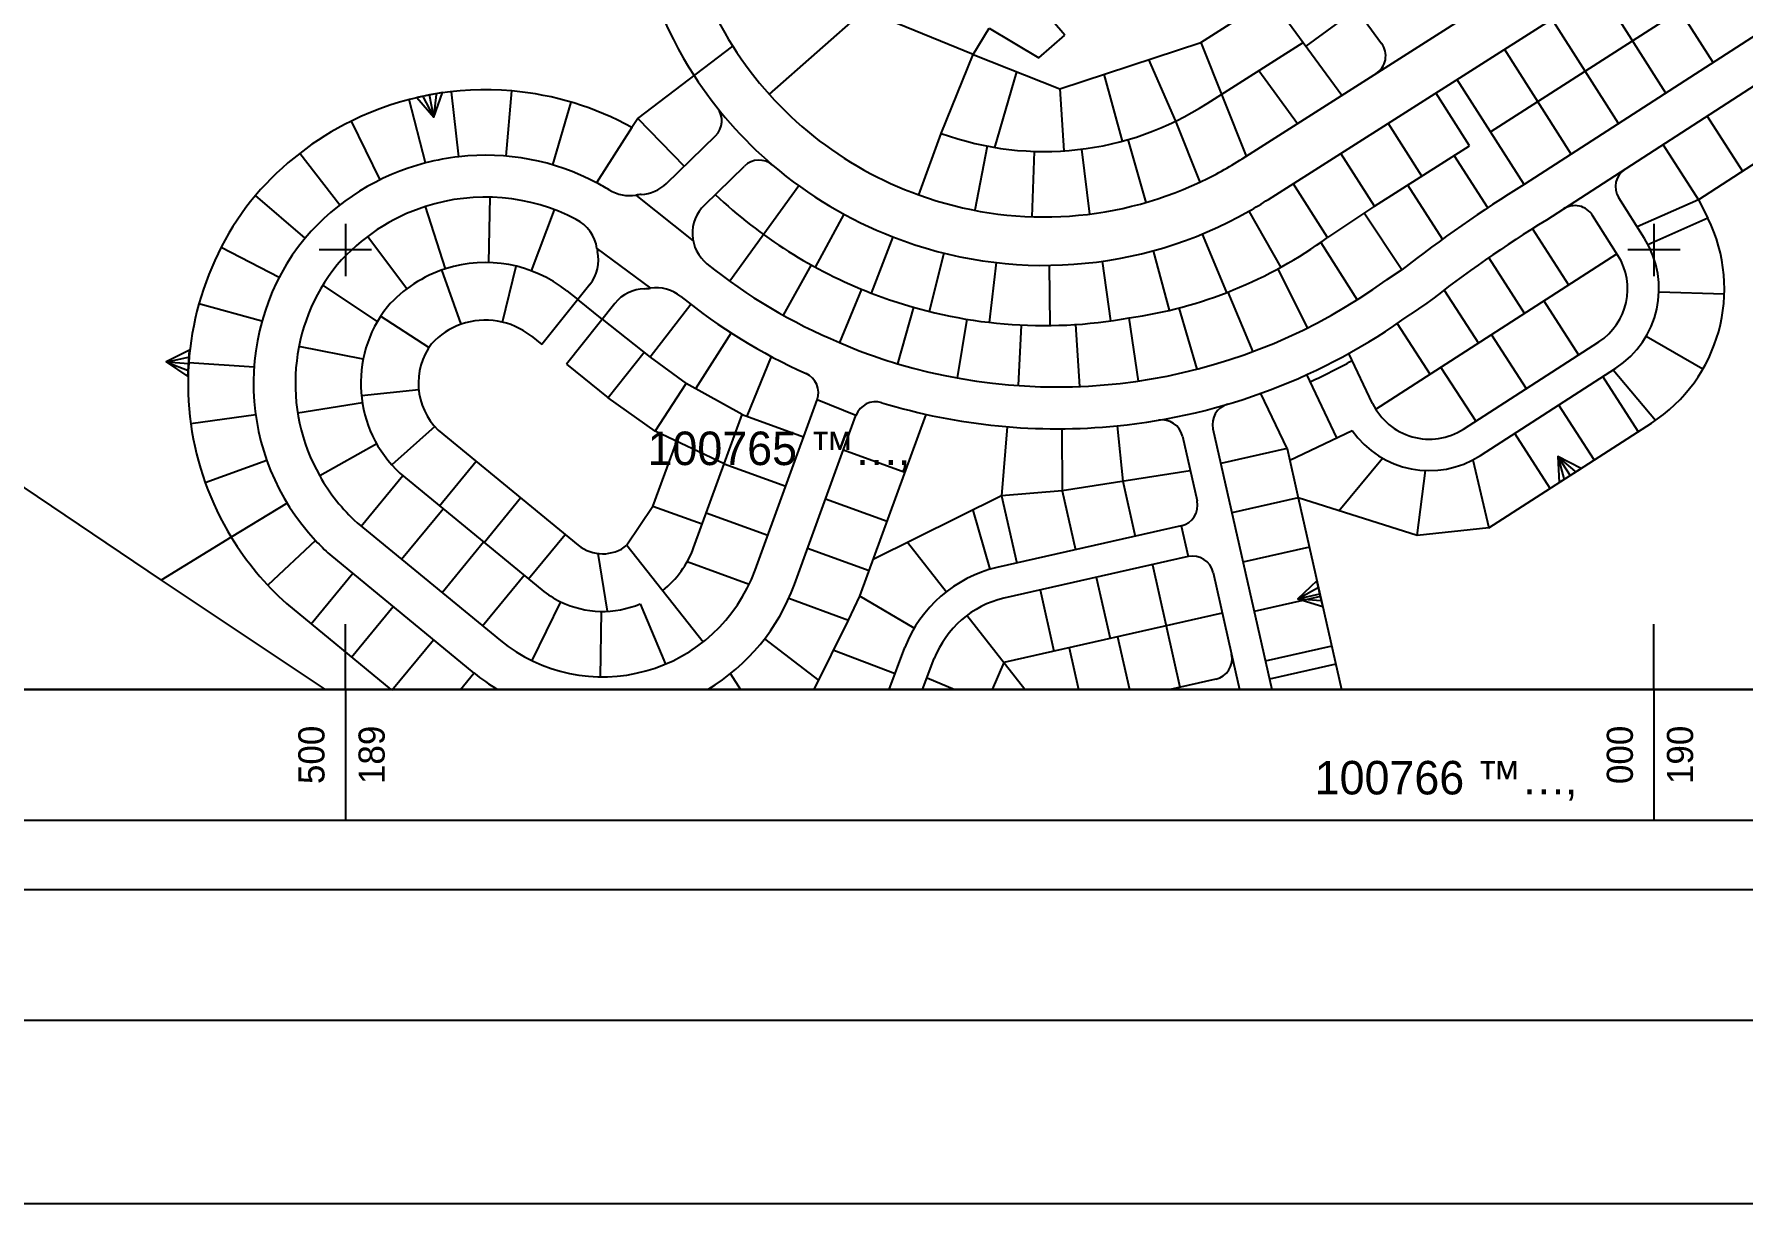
# Model space of a CAD drawing. Extents: x 271 to 16033, y -55852 to 2525.
# Drawn here: x 15997.78 to 16014.11, y -55799.97 to -55788.8 of the extents above; entities that cross this region are included whole.
import ezdxf
from ezdxf.enums import TextEntityAlignment as Align

# ---------------------------------------------------------------- set-up
doc = ezdxf.new("R2010")
doc.units = 0
doc.header["$MEASUREMENT"] = 0
for name, color, linetype in [('1601', 213, 'Continuous'), ('1620', 213, 'Continuous'), ('1802_MARM', 131, 'Continuous'), ('CONT', 8, 'Continuous'), ('GUSH_MARM', 173, 'Continuous'), ('TR_GILYON', 7, 'Continuous')]:
    doc.layers.add(name, color=color, linetype=linetype)
doc.styles.add('DCADTXTSTYLE9', font='HEBTXT')

# ---------------------------------------------------------------- blocks, each defined once
blk = doc.blocks.new('GUSHMARK')
at = {"color": 7, "linetype": 'Continuous'}
for p, q in [((-0.025, 0.772), (-0.262, 0.028)), ((0, 0.867), (0, 0)), ((0.023, 0.765), (0.24, 0.036))]:
    blk.add_line(p, q, dxfattribs=at)
at = {"color": 131, "linetype": 'Continuous'}
blk.add_lwpolyline([(0.501, 0), (0, 0.867), (-0.501, 0)], close=True, dxfattribs=at)
blk = doc.blocks.new('ANOT101')
at = {"color": 7, "linetype": 'Continuous', "ltscale": 0.079375}
blk.add_blockref('GUSHMARK', (0, 0), dxfattribs=at)

msp = doc.modelspace()

# ---------------------------------------------------------------- linework, layer by layer
at = {"color": 250, "linetype": 'Continuous', "ltscale": 0.01, "elevation": 1172.19571}
msp.add_lwpolyline([(15995.5603, -55776.17533), (16022.11495, -55776.17533), (16022.11495, -55795.05713), (15995.5603, -55795.05713)], close=True, dxfattribs=at)
at = {"layer": '1802_MARM', "color": 131, "linetype": 'Continuous', "ltscale": 0.01}
for p, q in [((16009.57785, -55787.41188, 1172.19571), (16010.65803, -55788.88621, 1172.19571)), ((16008.97366, -55787.60246, 1172.19571), (16010.27706, -55789.38146, 1172.19571)), ((16010.58981, -55790.44202, 1172.19571), (16011.49652, -55789.86447, 1172.19571)), ((16010.58981, -55790.44202, 1172.19571), (16010.14207, -55790.73962, 1172.19571)), ((16012.9148, -55790.91076, 1172.19571), (16012.67308, -55790.52838, 1172.19571)), ((16010.60281, -55792.38126, 1172.19571), (16012.90511, -55790.89543, 1172.19571)), ((16010.85084, -55791.04807, 1172.19571), (16010.70145, -55791.14669, 1172.19571)), ((16011.09087, -55791.36817, 1172.19571), (16010.92964, -55791.47533, 1172.19571)), ((16010.57219, -55792.32507, 1172.19571), (16010.34408, -55791.84745, 1172.19571)), ((16011.43899, -55792.57062, 1172.19571), (16012.73298, -55791.73552, 1172.19571)), ((16004.67134, -55793.91882, 1172.19571), (16005.26496, -55792.29042, 1172.19571)), ((16005.04716, -55794.05583, 1172.19571), (16005.63605, -55792.4404, 1172.19571)), ((16008.75472, -55792.63846, 1172.19571), (16008.89403, -55793.25638, 1172.19571)), ((16009.04643, -55792.56825, 1172.19571), (16009.60753, -55795.05713, 1172.19571)), ((16009.75524, -55792.75665, 1172.19571), (16009.86135, -55793.22735, 1172.19571)), ((16009.86135, -55793.22735, 1172.19571), (16010.27386, -55795.05713, 1172.19571)), ((16008.7429, -55793.49547, 1172.19571), (16006.98045, -55793.8928, 1172.19571)), ((16008.80888, -55793.78814, 1172.19571), (16007.04811, -55794.18509, 1172.19571)), ((16009.04798, -55793.93926, 1172.19571), (16009.22392, -55794.7197, 1172.19571)), ((16009.13595, -55794.32948, 1172.19571), (16007.04749, -55794.8003, 1172.19571)), ((16005.95214, -55795.05713, 1172.19571), (16006.10375, -55794.65526, 1172.19571)), ((16009.22392, -55794.7197, 1172.19571), (16009.29999, -55795.05713, 1172.19571)), ((16009.07279, -55794.95879, 1172.19571), (16008.63658, -55795.05713, 1172.19571))]:
    msp.add_line(p, q, dxfattribs=at)
at = {"layer": '1802_MARM', "color": 131, "linetype": 'Continuous', "ltscale": 0.01, "elevation": 1172.19571}
for points in [[(16009.32654, -55789.98692), (16013.29238, -55787.46075)], [(16009.57587, -55790.37647), (16013.54666, -55787.84716)], [(16011.69798, -55789.73169), (16014.41058, -55787.9872)], [(16013.82476, -55789.06851), (16013.19106, -55788.07367)], [(16013.37315, -55789.36003), (16012.73771, -55788.36244)], [(16005.71595, -55788.56906), (16004.80629, -55789.37064)], [(16006.75623, -55788.99283), (16005.71595, -55788.56906)], [(16008.93059, -55788.8756), (16009.59593, -55788.45179)], [(16010.41819, -55788.55884), (16009.93417, -55788.91346)], [(16014.54051, -55788.60648), (16012.01833, -55790.2346)], [(16006.75623, -55788.99283), (16006.90876, -55788.74116)], [(16006.90876, -55788.74116), (16007.38316, -55789.02205)], [(16007.63158, -55788.80681), (16007.51435, -55788.67151)], [(16012.92154, -55789.65155), (16012.28435, -55788.65122)], [(16007.38316, -55789.02205), (16007.63158, -55788.80681)], [(16007.58322, -55789.32018), (16008.93059, -55788.8756)], [(16008.93059, -55788.8756), (16009.36402, -55789.96305)], [(16008.9895, -55789.46056), (16009.90688, -55788.87621)], [(16012.46993, -55789.94307), (16011.831, -55788.94)], [(16006.4508, -55789.74556), (16006.75623, -55788.99283)], [(16006.75623, -55788.99283), (16007.58322, -55789.32018)], [(16008.43083, -55789.0405), (16008.68967, -55789.62918)], [(16014.60684, -55789.03977), (16012.23189, -55790.57285)], [(16007.16973, -55789.1565), (16006.96074, -55789.87944)], [(16008.00466, -55789.18112), (16008.17829, -55789.82013)], [(16009.48515, -55789.14484), (16009.85533, -55789.65009)], [(16012.01833, -55790.2346), (16011.37764, -55789.22878)], [(16001.52453, -55790.0271), (16001.36739, -55789.42215)], [(16001.84292, -55789.9682), (16001.77325, -55789.34707)], [(16002.29509, -55789.9627), (16002.34965, -55789.34007)], [(16007.58322, -55789.32018), (16007.62234, -55789.9122)], [(16011.49652, -55789.86447), (16011.17416, -55789.3584)], [(16002.73942, -55790.04675), (16002.91605, -55789.4472)], [(16015.09643, -55789.46767), (16013.68554, -55790.37842)], [(16013.76666, -55789.58213), (16014.10563, -55790.10724)], [(16001.09177, -55790.1879), (16000.81575, -55789.62714)], [(16003.49602, -55789.68903), (16003.15835, -55790.21701)], [(16003.55128, -55789.60262), (16003.99486, -55790.0592)], [(16006.23732, -55790.33299), (16006.4508, -55789.74556)], [(16008.68967, -55789.62918), (16008.9216, -55790.21105)], [(16011.04316, -55790.15325), (16010.7208, -55789.64718)], [(16003.82543, -55790.22381), (16004.29402, -55789.76856)], [(16006.88845, -55789.86646), (16006.77012, -55790.48017)], [(16007.33787, -55789.91689), (16007.31724, -55790.54157)], [(16007.78964, -55789.89623), (16007.86722, -55790.51641)], [(16008.23259, -55789.80498), (16008.40645, -55790.40532)], [(16013.34657, -55789.85331), (16013.68554, -55790.37842)], [(16000.70387, -55790.43007), (16000.32127, -55789.93583)], [(16004.18728, -55790.42997), (16004.57063, -55790.05753)], [(16010.58981, -55790.44202), (16010.26745, -55789.93595)], [(16011.67087, -55790.45696), (16011.35207, -55789.95647)], [(16005.09065, -55790.24636), (16004.43079, -55791.15756)], [(16010.14207, -55790.73962), (16009.81409, -55790.22473)], [(16011.23894, -55790.7561), (16010.90926, -55790.23854)], [(16000.37223, -55790.74492), (15999.89852, -55790.33718)], [(16002.12731, -55790.97943), (16002.1427, -55790.3546)], [(16003.53385, -55790.33468), (16004.08058, -55790.77104)], [(16013.16839, -55790.75046), (16012.92311, -55790.36245)], [(16013.68554, -55790.37842), (16013.09814, -55790.63933)], [(16013.6854, -55790.37848), (16013.77449, -55790.55503)], [(16001.71444, -55791.03887), (16001.5234, -55790.44376)], [(16002.53676, -55791.05914), (16002.75688, -55790.47416)], [(16005.52151, -55790.51795), (16005.24677, -55791.02309)], [(16009.3894, -55790.48925), (16009.69352, -55791.02485)], [(16010.85084, -55791.04807), (16010.49147, -55790.50739)], [(16013.77449, -55790.55503), (16013.20244, -55790.80911)], [(16001.34454, -55791.23053), (16000.96854, -55790.73125)], [(16005.98899, -55790.73411), (16005.78209, -55791.27062)], [(16008.94339, -55790.70677), (16009.17422, -55791.26655)], [(16012.09768, -55790.65686), (16012.44379, -55791.19315)], [(16000.12566, -55791.12162), (15999.57053, -55790.83468)], [(16003.1615, -55790.84447), (16003.67262, -55791.22392)], [(16006.47489, -55790.88847), (16006.33588, -55791.44643)], [(16008.47369, -55790.86684), (16008.62849, -55791.43544)], [(16010.07672, -55790.78626), (16010.42469, -55791.33468)], [(16001.86373, -55791.56891), (16001.68068, -55791.05024)], [(16002.2604, -55791.54852), (16002.39008, -55791.01401)], [(16005.20688, -55791.00114), (16004.93925, -55791.48165)], [(16006.9744, -55790.97939), (16006.90788, -55791.55054)], [(16007.48143, -55791.00569), (16007.48849, -55791.58067)], [(16007.98767, -55790.96695), (16008.06819, -55791.5363)], [(16009.66633, -55791.0397), (16009.94801, -55791.60393)], [(16011.68097, -55790.93328), (16012.02367, -55791.46428)], [(16001.06388, -55791.54188), (16000.54291, -55791.19518)], [(16003.09366, -55791.18805), (16002.63484, -55791.76307)], [(15999.96094, -55791.54063), (15999.35893, -55791.37269)], [(16003.33255, -55791.36967), (16002.86934, -55791.95019)], [(16002.87406, -55791.2503), (16002.97789, -55791.33314)], [(16003.21239, -55791.52026), (16002.97789, -55791.33314)], [(16004.0591, -55791.37898), (16003.6686, -55791.88428)], [(16005.68762, -55791.23296), (16005.47826, -55791.74157)], [(16005.78209, -55791.27062), (16005.88563, -55791.3091)], [(16009.18881, -55791.2609), (16009.42603, -55791.83089)], [(16011.25514, -55791.24168), (16011.58254, -55791.74897)], [(16012.20642, -55791.34634), (16012.53856, -55791.86099)], [(16013.30723, -55791.25879), (16013.93196, -55791.27783)], [(16001.55597, -55791.79131), (16001.09475, -55791.49165)], [(16003.21239, -55791.52026), (16003.6686, -55791.88428)], [(16006.18647, -55791.40649), (16006.03262, -55791.94509)], [(16006.69528, -55791.52067), (16006.60293, -55792.08127)], [(16008.33348, -55792.11083), (16008.24549, -55791.50764)], [(16008.72018, -55791.41264), (16008.89264, -55791.9983)], [(16002.53154, -55791.68065), (16002.63484, -55791.76307)], [(16004.4444, -55791.65113), (16004.10139, -55792.18397)], [(16007.2128, -55791.57567), (16007.18472, -55792.15421)], [(16007.7319, -55791.57114), (16007.771, -55792.16305)], [(16010.80703, -55791.56165), (16011.12041, -55792.04722)], [(16011.70753, -55791.66831), (16012.03966, -55792.18296)], [(16013.18664, -55791.68213), (16013.72763, -55791.99514)], [(16000.92742, -55791.90361), (16000.31431, -55791.78221)], [(16003.613, -55791.83992), (16003.26996, -55792.26984)], [(16004.59549, -55792.44798), (16004.82762, -55791.87617)], [(16005.47826, -55791.74157), (16005.66581, -55791.82136)], [(15999.88526, -55791.97997), (15999.26166, -55791.93697)], [(16002.86934, -55791.95019), (16003.26996, -55792.26984)], [(16003.6686, -55791.88428), (16004.01287, -55792.13492)], [(16011.22439, -55791.98012), (16011.55652, -55792.49476)], [(16011.60172, -55792.82266), (16012.89582, -55791.98748)], [(16012.86934, -55792.00457), (16013.27433, -55792.48619)], [(16001.45828, -55792.19516), (16000.91109, -55792.25088)], [(16003.71794, -55792.58895), (16004.01287, -55792.13492)], [(16004.54852, -55792.43086), (16004.01287, -55792.13492)], [(16010.22982, -55792.65288), (16009.94189, -55792.05002)], [(16013.10848, -55792.59412), (16012.76956, -55792.06897)], [(16000.91999, -55792.31864), (16000.30292, -55792.418)], [(16003.71794, -55792.58895), (16003.26996, -55792.26984)], [(16005.63605, -55792.4404), (16005.26496, -55792.29042)], [(16009.75524, -55792.75665), (16009.50298, -55792.22849)], [(16012.68836, -55792.86525), (16012.34944, -55792.3401)], [(15999.90091, -55792.43435), (15999.28168, -55792.52031)], [(16004.08426, -55793.7044), (16004.54852, -55792.43086)], [(16004.54852, -55792.43086), (16005.13573, -55792.64492)], [(16005.67275, -55794.16462), (16006.30542, -55792.42912)], [(16011.68243, -55793.51445), (16013.23474, -55792.51263)], [(16001.6126, -55792.5467), (16001.20122, -55792.91178)], [(16001.64401, -55792.5796), (16002.98148, -55793.67913)], [(16003.69659, -55793.3079), (16003.92329, -55792.68603)], [(16004.37726, -55792.90063), (16003.71794, -55792.58895)], [(16007.08125, -55792.54746), (16007.02772, -55793.20893)], [(16007.60117, -55792.56713), (16007.60587, -55793.15883)], [(16008.13172, -55792.53863), (16008.18516, -55793.06827)], [(16009.78025, -55792.86759), (16010.37646, -55792.58284)], [(16012.26824, -55793.13639), (16011.92932, -55792.61124)], [(16001.05733, -55792.71036), (16000.51331, -55793.01808)], [(16005.51689, -55792.76729), (16006.1041, -55792.98136)], [(16009.75524, -55792.75665), (16009.12113, -55792.8996)], [(16010.25047, -55793.34999), (16010.66551, -55792.84701)], [(16000.00812, -55792.87162), (15999.41928, -55793.08186)], [(16000.90874, -55793.49627), (16001.30566, -55793.01346)], [(16001.27965, -55792.99208), (16002.63444, -55794.10585)], [(16001.6574, -55793.30263), (16002.00669, -55792.87776)], [(16004.37726, -55792.90063), (16004.96448, -55793.1147)], [(16008.82893, -55792.96764), (16007.60587, -55793.15883)], [(16010.99862, -55793.58579), (16011.07764, -55792.96578)], [(16011.52884, -55792.865), (16011.68243, -55793.51445)], [(16007.60587, -55793.15883), (16007.02772, -55793.20893)], [(16007.60587, -55793.15883), (16007.73309, -55793.72313)], [(16008.18516, -55793.06827), (16008.30378, -55793.59447)], [(16000.2021, -55793.27792), (15999.66834, -55793.60366)], [(16001.29499, -55793.8138), (16001.69191, -55793.33099)], [(16002.08228, -55793.65192), (16002.43156, -55793.22705)], [(16003.69659, -55793.3079), (16003.44826, -55793.6804)], [(16004.16637, -55793.47916), (16003.69659, -55793.3079)], [(16005.34563, -55793.23707), (16005.93285, -55793.45113)], [(16007.02772, -55793.20893), (16005.79945, -55793.81709)], [(16006.91936, -55793.90891), (16006.75617, -55793.34339)], [(16007.02772, -55793.20893), (16007.17215, -55793.84958)], [(16009.86135, -55793.22735), (16009.22725, -55793.3703)], [(16010.99862, -55793.58579), (16009.86135, -55793.22735)], [(16000.86949, -55793.46401), (16002.23934, -55794.59016)], [(16004.20601, -55793.37041), (16004.79323, -55793.58447)], [(16008.7429, -55793.49547), (16008.80888, -55793.78814)], [(16000.47339, -55793.63478), (16000.01668, -55794.06199)], [(16001.68124, -55794.13134), (16002.07815, -55793.64853)], [(16002.50715, -55794.00121), (16002.85644, -55793.57633)], [(16006.49747, -55794.12524), (16006.12945, -55793.65369)], [(16011.68243, -55793.51445), (16010.99862, -55793.58579)], [(16000.60819, -55793.76703), (16001.98629, -55794.89996)], [(16003.16828, -55793.75824), (16003.25955, -55794.31022)], [(16003.44826, -55793.6804), (16004.17705, -55794.60212)], [(16004.02387, -55793.83621), (16004.6155, -55794.05189)], [(16005.17438, -55793.70684), (16005.7616, -55793.92091)], [(16009.96747, -55793.69805), (16009.33336, -55793.841)], [(16000.43063, -55794.43016), (16000.82755, -55793.94736)], [(16002.06748, -55794.44887), (16002.4644, -55793.96606)], [(16007.93089, -55793.98607), (16008.06284, -55794.5714)], [(16008.46744, -55793.86511), (16008.73135, -55795.03577)], [(16005.56377, -55794.3943), (16005.67275, -55794.16462)], [(16006.19245, -55794.47296), (16005.67275, -55794.16462)], [(16007.39434, -55794.10703), (16007.52629, -55794.69236)], [(16000.1941, -55794.23572), (16001.19327, -55795.05713)], [(16000.81688, -55794.7477), (16001.21379, -55794.26489)], [(16002.81264, -55794.21885), (16002.54038, -55794.78133)], [(16003.20163, -55794.31115), (16003.19214, -55794.9361)], [(16003.57472, -55794.23873), (16003.81733, -55794.81475)], [(16004.99392, -55794.18657), (16005.56377, -55794.3943)], [(16010.07358, -55794.16875), (16009.43948, -55794.31171)], [(16005.23796, -55795.05713), (16005.56377, -55794.3943)], [(16007.24794, -55795.05713), (16006.69654, -55794.35061)], [(16001.20312, -55795.06523), (16001.60004, -55794.58242)], [(16004.76224, -55794.57402), (16005.27998, -55794.97165)], [(16008.13601, -55794.55491), (16008.24923, -55795.05713)], [(16010.1808, -55794.64433), (16009.54669, -55794.78728)], [(16005.42282, -55794.68105), (16006.00996, -55794.90387)], [(16006.27279, -55795.05713), (16006.38384, -55794.76279)], [(16007.04749, -55794.8003), (16006.93838, -55795.05713)], [(16007.67263, -55794.65937), (16007.7623, -55795.05713)], [(16010.21929, -55794.81505), (16009.58518, -55794.95801)], [(16001.85708, -55795.05713), (16001.98629, -55794.89996)], [(16004.43585, -55794.90718), (16004.53418, -55795.05713)], [(16006.31519, -55794.94475), (16006.57971, -55795.05713)]]:
    msp.add_lwpolyline(points, dxfattribs=at)
at = {"layer": '1802_MARM', "color": 131, "linetype": 'Continuous', "ltscale": 0.01}
for centre, radius, start, end in [((16007.41481, -55787.03689, 1172.19571), 3.96262, 167.532907, 212.948291), ((16007.41481, -55787.03689, 1172.19571), 3.50011, 212.367495, 250.341475), ((16010.4967, -55789.00442, 1172.19571), 0.20001, 302.496402, 396.229022), ((16007.41481, -55787.03689, 1172.19571), 3.96262, 212.948291, 229.474729), ((16002.09652, -55792.22909, 1172.19571), 2.90009, 84.992721, 116.20813), ((16002.09652, -55792.22909, 1172.19571), 2.90009, 61.146537, 84.992721), ((16004.15465, -55789.62511, 1172.19571), 0.20001, 314.17235, 398.445833), ((16007.4328, -55787.04337, 1172.19571), 2.87509, 250.028485, 302.782001), ((16002.09652, -55792.22909, 1172.19571), 2.90009, 116.20813, 139.280035), ((16002.09652, -55792.22909, 1172.19571), 2.27507, 104.561462, 139.280035), ((16002.09652, -55792.22909, 1172.19571), 2.27507, 96.400058, 104.561462), ((16002.09652, -55792.22909, 1172.19571), 2.27507, 62.178046, 96.400058), ((16004.71, -55790.20099, 1172.19571), 0.20001, 49.474729, 134.17235), ((16007.41481, -55787.03689, 1172.19571), 3.96262, 229.474729, 248.911097), ((16007.4328, -55787.04337, 1172.19571), 3.50011, 295.173306, 302.755248), ((16002.09652, -55792.22909, 1172.19571), 2.27507, 58.703708, 62.178046), ((16003.56412, -55789.95483, 1172.19571), 0.37501, 272.958143, 314.17235), ((16007.4328, -55787.04337, 1172.19571), 3.50011, 250.028485, 295.173306), ((16018.78398, -55801.18912, 1172.19571), 12.87539, 121.700008, 128.035339), ((16013.09217, -55790.25558, 1172.19571), 0.20001, 122.843076, 212.298663), ((16002.07999, -55792.13226, 1172.19571), 2.82509, 140.549825, 164.403149), ((16002.09652, -55792.22909, 1172.19571), 1.87506, 62.442069, 107.79743), ((16003.47314, -55789.96461, 1172.19571), 0.37501, 238.703708, 279.31565), ((16003.60669, -55790.77876, 1172.19571), 0.45001, 92.958143, 99.31565), ((16007.41481, -55787.03689, 1172.19571), 4.53764, 226.504786, 248.911097), ((16007.4328, -55787.04337, 1172.19571), 3.96262, 299.588335, 302.739674), ((16002.09652, -55792.22909, 1172.19571), 1.87506, 107.79743, 139.104715), ((16002.79051, -55790.89923, 1172.19571), 0.37501, 8.39661, 62.442069), ((16004.4486, -55790.69894, 1172.19571), 0.37501, 134.17235, 230.992994), ((16007.4328, -55787.04337, 1172.19571), 3.96262, 248.634708, 299.588335), ((16018.78398, -55801.18912, 1172.19571), 12.47538, 121.681827, 128.072876), ((16012.50402, -55790.63525, 1172.19571), 0.20001, 32.298663, 122.843076), ((16012.40762, -55791.23137, 1172.19571), 1.52505, 302.836995, 386.326803), ((16002.08008, -55792.13184, 1172.19571), 2.20007, 140.920513, 223.089035), ((16002.80053, -55790.95415, 1172.19571), 0.37501, 321.412912, 372.274414), ((16003.60669, -55790.77876, 1172.19571), 0.45001, 188.39661, 192.274414), ((16007.65511, -55787.32396, 1172.19571), 4.22513, 278.032232, 306.058526), ((16012.40762, -55791.23137, 1172.19571), 0.90003, 302.836995, 392.298663), ((16002.08008, -55792.13184, 1172.19571), 1.80006, 141.102473, 209.494729), ((16002.09652, -55792.22909, 1172.19571), 1.25004, 107.79743, 138.602549), ((16002.09652, -55792.22909, 1172.19571), 1.25004, 51.536847, 107.79743), ((16007.41481, -55787.03689, 1172.19571), 5.08766, 230.992994, 247.626891), ((16012.40762, -55791.23137, 1172.19571), 0.60002, 302.836995, 392.298663), ((16003.60669, -55790.77876, 1172.19571), 0.45001, 271.318927, 278.424703), ((16003.72757, -55791.59488, 1172.19571), 0.37501, 51.028429, 98.424703), ((16007.55836, -55786.81711, 1172.19571), 5.35016, 253.430535, 305.978059), ((16002.07999, -55792.13226, 1172.19571), 2.82509, 164.403149, 187.89503), ((16003.62568, -55791.60356, 1172.19571), 0.37501, 91.318927, 141.412912), ((16007.41481, -55787.03689, 1172.19571), 5.48767, 231.028429, 245.731007), ((16007.4328, -55787.04337, 1172.19571), 4.53764, 250.064411, 280.317314), ((16002.08008, -55792.13184, 1172.19571), 1.17504, 141.631097, 227.062561), ((16002.09652, -55792.22909, 1172.19571), 0.70002, 51.578528, 109.423935), ((16007.55836, -55786.81711, 1172.19571), 5.75018, 275.722576, 305.894222), ((16002.09652, -55792.22909, 1172.19571), 0.70002, 109.423935, 137.396732), ((16002.08008, -55792.13184, 1172.19571), 0.62502, 142.947316, 225.75781), ((16007.55836, -55786.81711, 1172.19571), 5.35016, 249.283865, 253.430535), ((16005.07705, -55792.22192, 1172.19571), 0.20001, 339.970986, 425.731007), ((16007.55836, -55786.81711, 1172.19571), 5.82518, 294.502066, 298.932449), ((16005.82396, -55792.50891, 1172.19571), 0.20001, 73.052986, 159.970986), ((16007.55836, -55786.81711, 1172.19571), 5.75018, 253.052986, 275.722576), ((16009.24154, -55792.52426, 1172.19571), 0.20001, 106.432087, 192.704367), ((16011.11362, -55792.06648, 1172.19571), 0.60002, 205.529684, 302.836995), ((16002.07999, -55792.13226, 1172.19571), 2.82509, 187.89503, 211.388278), ((16008.55962, -55792.68245, 1172.19571), 0.20001, 12.704367, 99.687384), ((16011.11362, -55792.06648, 1172.19571), 0.90003, 215.010089, 302.836995), ((16002.08008, -55792.13184, 1172.19571), 1.80006, 209.494729, 227.737556), ((16008.69892, -55793.30036, 1172.19571), 0.20001, 282.704367, 372.704367), ((16002.07999, -55792.13226, 1172.19571), 2.82509, 211.388278, 228.121689), ((16002.08008, -55792.13184, 1172.19571), 2.20007, 223.089035, 228.008614), ((16003.21567, -55793.38623, 1172.19571), 0.37501, 231.355809, 308.3329), ((16003.21567, -55793.38623, 1172.19571), 0.92503, 308.3329, 339.882156), ((16008.85287, -55793.98325, 1172.19571), 0.20001, 12.704367, 102.704367), ((16003.21567, -55793.38623, 1172.19571), 1.55005, 230.959754, 339.909805), ((16007.26845, -55795.10921, 1172.19571), 1.25004, 103.320558, 158.706192), ((16003.21567, -55793.38623, 1172.19571), 0.92503, 231.072651, 244.171102), ((16003.21567, -55793.38623, 1172.19571), 1.95006, 301.035609, 339.909805), ((16003.21567, -55793.38623, 1172.19571), 0.92503, 244.171102, 292.839783), ((16007.26845, -55795.10921, 1172.19571), 0.95003, 103.411187, 158.614399), ((16009.02881, -55794.76368, 1172.19571), 0.20001, 282.704367, 372.704367), ((16003.21567, -55793.38623, 1172.19571), 1.95006, 230.918179, 238.964391)]:
    msp.add_arc(centre, radius, start, end, dxfattribs=at)
at = {"layer": 'CONT', "color": 250, "linetype": 'Continuous', "ltscale": 0.01}
for p, q in [((16028.25423, -55796.97068, 1172.19571), (15929.50423, -55796.97068, 1172.19571)), ((16029.50423, -55798.22068, 1172.19571), (15928.25423, -55798.22068, 1172.19571)), ((16030.75423, -55799.97068, 1172.19571), (15927.00423, -55799.97068, 1172.19571))]:
    msp.add_line(p, q, dxfattribs=at)
at = {"layer": 'GUSH_MARM', "color": 175, "linetype": 'Continuous', "ltscale": 0.01}
for p, q in [((15995.5603, -55791.6985, 1172.19571), (15998.99845, -55794.01248, 1172.19571)), ((16009.86135, -55793.22735, 1172.19571), (16010.27386, -55795.05713, 1172.19571))]:
    msp.add_line(p, q, dxfattribs=at)
at = {"layer": 'GUSH_MARM', "color": 175, "linetype": 'Continuous', "ltscale": 0.01, "elevation": 1172.19571}
for points in [[(16003.55128, -55789.60262), (16004.45851, -55788.91067)], [(16003.55128, -55789.60262), (16004.45851, -55788.91067)], [(16015.09643, -55789.46767), (16013.68554, -55790.37842)], [(16015.09643, -55789.46767), (16013.68554, -55790.37842)], [(16003.55128, -55789.60262), (16003.49602, -55789.68903)], [(16003.55128, -55789.60262), (16003.49602, -55789.68903)], [(16013.6854, -55790.37848), (16013.77449, -55790.55503)], [(16013.6854, -55790.37848), (16013.77449, -55790.55503)], [(16011.68243, -55793.51445), (16013.23474, -55792.51263)], [(16011.68243, -55793.51445), (16013.23474, -55792.51263)], [(16010.99862, -55793.58579), (16009.86135, -55793.22735)], [(16010.99862, -55793.58579), (16009.86135, -55793.22735)], [(15999.66834, -55793.60366), (15998.99845, -55794.01248)], [(15999.66834, -55793.60366), (15998.99845, -55794.01248)], [(16011.68243, -55793.51445), (16010.99862, -55793.58579)], [(16011.68243, -55793.51445), (16010.99862, -55793.58579)], [(15998.99845, -55794.01248), (16000.56337, -55795.05713)]]:
    msp.add_lwpolyline(points, dxfattribs=at)
at = {"layer": 'GUSH_MARM', "color": 175, "linetype": 'Continuous', "ltscale": 0.01}
for centre, radius, start, end in [((16007.41481, -55787.03689, 1172.19571), 3.50011, 173.843898, 212.367495), ((16002.09652, -55792.22909, 1172.19571), 2.90009, 84.992721, 116.20813), ((16002.09652, -55792.22909, 1172.19571), 2.90009, 61.146537, 84.992721), ((16002.09652, -55792.22909, 1172.19571), 2.90009, 116.20813, 139.280035), ((16002.07999, -55792.13226, 1172.19571), 2.82509, 140.549825, 164.403149), ((16012.40762, -55791.23137, 1172.19571), 1.52505, 302.836995, 386.326803), ((16012.40762, -55791.23137, 1172.19571), 1.52505, 302.836995, 386.326803), ((16002.07999, -55792.13226, 1172.19571), 2.82509, 164.403149, 187.89503), ((16002.07999, -55792.13226, 1172.19571), 2.82509, 187.89503, 211.388278)]:
    msp.add_arc(centre, radius, start, end, dxfattribs=at)
at = {"layer": 'TR_GILYON', "color": 7, "linetype": 'Continuous', "ltscale": 0.01}
for p, q in [((16000.75845, -55790.60881, 1172.19571), (16000.75845, -55791.10881, 1172.19571)), ((16013.25845, -55790.60881, 1172.19571), (16013.25845, -55791.10881, 1172.19571)), ((16013.50845, -55790.85881, 1172.19571), (16013.00845, -55790.85881, 1172.19571)), ((16000.75845, -55795.05713, 1172.19571), (16000.75845, -55794.43213, 1172.19571)), ((16013.25845, -55795.05713, 1172.19571), (16013.25845, -55794.43213, 1172.19571))]:
    msp.add_line(p, q, dxfattribs=at)
at = {"layer": 'TR_GILYON', "color": 133, "linetype": 'Continuous', "ltscale": 0.01}
msp.add_line((16001.00845, -55790.85881, 1172.19571), (16000.50845, -55790.85881, 1172.19571), dxfattribs=at)
at = {"layer": 'TR_GILYON', "color": 250, "linetype": 'Continuous', "ltscale": 0.01}
for p, q in [((16000.75845, -55795.05713, 1172.19571), (16000.75845, -55796.30713, 1172.19571)), ((16013.25845, -55795.05713, 1172.19571), (16013.25845, -55796.30713, 1172.19571))]:
    msp.add_line(p, q, dxfattribs=at)
at = {"layer": 'TR_GILYON', "color": 250, "linetype": 'Continuous', "ltscale": 0.01, "elevation": 1172.19571}
for points in [[(15994.3103, -55796.30713), (16023.36495, -55796.30713), (16023.36495, -55774.92533), (15994.3103, -55774.92533)], [(15995.5603, -55795.05713), (16022.11495, -55795.05713), (16022.11495, -55776.17533), (15995.5603, -55776.17533)]]:
    msp.add_lwpolyline(points, dxfattribs=at)

# ---------------------------------------------------------------- block references
at = {"layer": '1620', "color": 213, "linetype": 'Continuous', "ltscale": 7.62}
for p, xscale, yscale, zscale, rotation in [((16001.56302, -55789.37849, 1172.19571), 0.2499999999932171, 0.24999999996461, 0.249999999992724, -169.3995744544058), ((15999.26128, -55791.94252, 1172.19571), 0.2499999999727322, 0.2499999999746869, 0.2499999999727152, 86.14908955897204), ((16012.45858, -55793.01354, 1172.19571), 0.2499999999764513, 0.2500000000253584, 0.2499999999763531, 32.83699471307533), ((16010.06761, -55794.14224, 1172.19571), 0.2499999999674455, 0.2499999999738461, 0.2499999999672582, 102.7043671005081)]:
    msp.add_blockref('ANOT101', p, dxfattribs=dict(at, xscale=xscale, yscale=yscale, zscale=zscale, rotation=rotation))

# ---------------------------------------------------------------- texts
at = {"layer": '1601', "color": 250, "linetype": 'Continuous', "ltscale": 0.2, "style": 'DCADTXTSTYLE9', "flags": 8}
msp.add_attdef('100765 ™…‚', text='TEXT', height=0.32, dxfattribs=at).set_placement((16004.89352, -55792.59398, 1172.19571), align=Align.TOP_CENTER)
at = {"layer": 'GUSH_MARM', "color": 250, "linetype": 'Continuous', "ltscale": 0.2, "style": 'DCADTXTSTYLE9', "flags": 8}
msp.add_attdef('100766 ™…‚', text='TEXT', height=0.32, dxfattribs=at).set_placement((16011.26745, -55795.73981, 1172.19571), align=Align.TOP_CENTER)
at = {"layer": 'TR_GILYON', "color": 250, "linetype": 'Continuous', "ltscale": 0.01, "style": 'DCADTXTSTYLE9'}
for s, p in [('500', (16000.63345, -55795.68213, 1172.19571)), ('000', (16013.13345, -55795.68213, 1172.19571))]:
    msp.add_text(s, height=0.25, rotation=450, dxfattribs=at).set_placement(p, align=Align.BOTTOM_CENTER)
for s, p in [('189', (16000.88345, -55795.68213, 1172.19571)), ('190', (16013.38345, -55795.68213, 1172.19571))]:
    msp.add_text(s, height=0.25, rotation=450, dxfattribs=at).set_placement(p, align=Align.TOP_CENTER)

doc.saveas('drawing.dxf')
